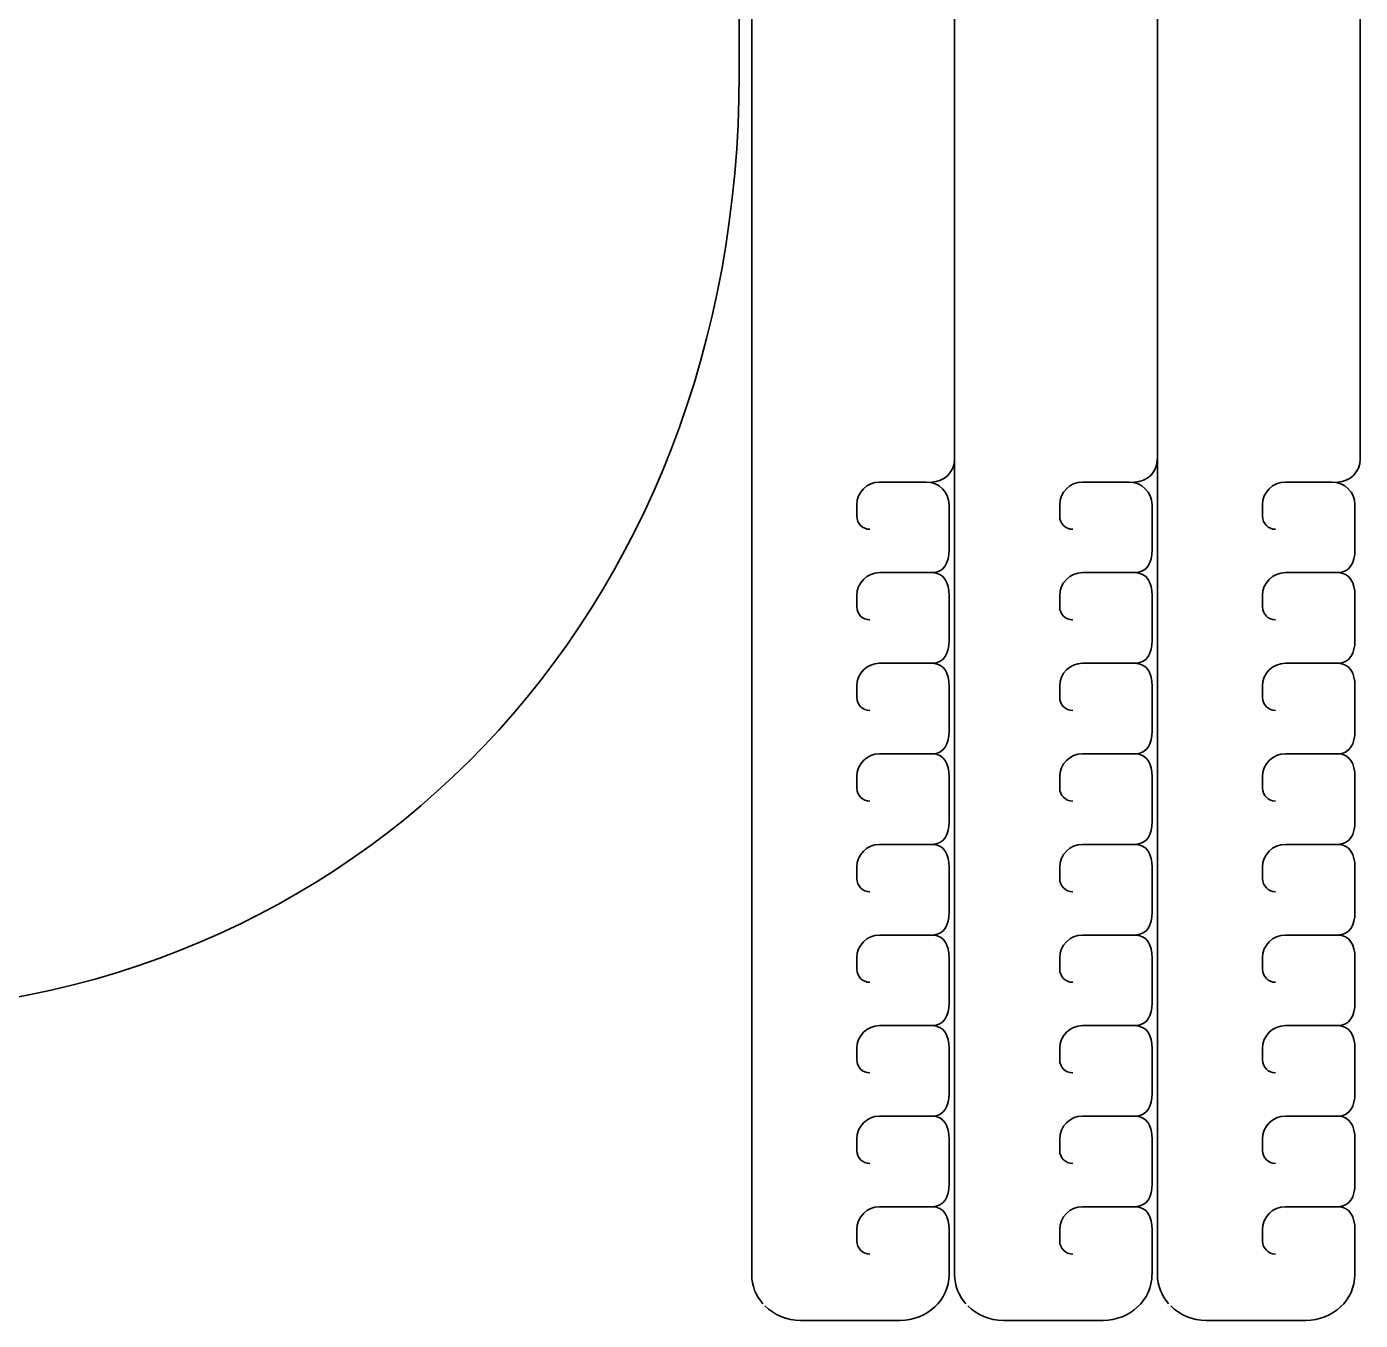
# Model space of a CAD drawing. Header units: inches. Extents: x 1974 to 2973, y -3088 to -2328.
# Drawn here: x 2799.5 to 2972.7, y -3046.5 to -2878.4 of the extents above; entities that cross this region are included whole.
import ezdxf

# ---------------------------------------------------------------- set-up
doc = ezdxf.new("R2010")
doc.units = ezdxf.units.IN
doc.header["$MEASUREMENT"] = 0
doc.layers.add('Layer 1', color=7, linetype='Continuous')

msp = doc.modelspace()

# ---------------------------------------------------------------- linework, layer by layer
at = {"layer": 'Layer 1', "color": 179, "lineweight": 35, "true_color": 0x231f20}
for points, knots in [([(2971.28, -2354.6), (2972.19, -2355.63), (2972.74, -2356.95), (2972.74, -2358.39), (2972.74, -2358.39), (2972.74, -2934.67), (2972.74, -2934.67)], [0, 0, 0, 0, 1, 1, 1, 2, 2, 2, 2]), ([(2971.28, -2354.6), (2972.19, -2355.63), (2972.74, -2356.95), (2972.74, -2358.39), (2972.74, -2358.39), (2972.74, -2934.67), (2972.74, -2934.67)], [0, 0, 0, 0, 1, 1, 1, 2, 2, 2, 2]), ([(2896.67, -2461.35), (2895.03, -2461.35), (2893.7, -2462.67), (2893.7, -2464.31), (2893.7, -2464.31), (2893.7, -3040.56), (2893.7, -3040.56), (2893.7, -3042), (2894.24, -3043.32), (2895.15, -3044.35)], [0, 0, 0, 0, 1, 1, 1, 2, 2, 2, 3, 3, 3, 3]), ([(2923.02, -2461.35), (2921.38, -2461.35), (2920.05, -2462.67), (2920.05, -2464.31), (2920.05, -2464.31), (2920.05, -3040.56), (2920.05, -3040.56), (2920.05, -3042), (2920.59, -3043.32), (2921.5, -3044.35)], [0, 0, 0, 0, 1, 1, 1, 2, 2, 2, 3, 3, 3, 3]), ([(2923.02, -2461.35), (2921.38, -2461.35), (2920.05, -2462.67), (2920.05, -2464.31), (2920.05, -2464.31), (2920.05, -3040.56), (2920.05, -3040.56), (2920.05, -3042), (2920.59, -3043.32), (2921.5, -3044.35)], [0, 0, 0, 0, 1, 1, 1, 2, 2, 2, 3, 3, 3, 3]), ([(2949.36, -2461.35), (2947.73, -2461.35), (2946.4, -2462.67), (2946.4, -2464.31), (2946.4, -2464.31), (2946.39, -3040.56), (2946.39, -3040.56), (2946.39, -3042), (2946.94, -3043.32), (2947.85, -3044.35)], [0, 0, 0, 0, 1, 1, 1, 2, 2, 2, 3, 3, 3, 3]), ([(2949.36, -2461.35), (2947.73, -2461.35), (2946.4, -2462.67), (2946.4, -2464.31), (2946.4, -2464.31), (2946.39, -3040.56), (2946.39, -3040.56), (2946.39, -3042), (2946.94, -3043.32), (2947.85, -3044.35)], [0, 0, 0, 0, 1, 1, 1, 2, 2, 2, 3, 3, 3, 3]), ([(2739.63, -3006.59), (2739.63, -3006.59), (2775.67, -3006.59), (2775.67, -3006.59), (2842.47, -3006.59), (2892.08, -2954.73), (2892.08, -2884.59), (2892.08, -2884.59), (2892.08, -2766.02), (2892.08, -2766.02), (2892.08, -2762.51), (2889.38, -2759.67), (2886.04, -2759.67), (2886.04, -2759.67), (2856.98, -2759.67), (2856.98, -2759.67), (2856.98, -2759.67), (2856.98, -2759.66), (2856.98, -2759.66), (2856.98, -2759.66), (2865.29, -2759.66), (2865.29, -2759.66), (2865.29, -2759.66), (2865.29, -2757.19), (2865.29, -2757.19), (2865.29, -2757.19), (2856.98, -2751.57), (2856.98, -2751.57), (2856.98, -2751.57), (2851.67, -2751.57), (2851.67, -2751.57), (2850.68, -2751.57), (2849.84, -2752.3), (2849.69, -2753.28), (2849.69, -2753.28), (2848.76, -2759.66), (2848.76, -2759.66), (2848.76, -2759.66), (2848.76, -2759.67), (2848.76, -2759.67), (2848.76, -2759.67), (2803.59, -2759.67), (2803.59, -2759.67), (2803.59, -2759.67), (2803.59, -2759.66), (2803.59, -2759.66), (2803.59, -2759.66), (2811.9, -2759.66), (2811.9, -2759.66), (2811.9, -2759.66), (2811.9, -2757.19), (2811.9, -2757.19), (2811.9, -2757.19), (2803.59, -2751.57), (2803.59, -2751.57), (2803.59, -2751.57), (2798.29, -2751.57), (2798.29, -2751.57), (2797.29, -2751.57), (2796.45, -2752.3), (2796.31, -2753.28), (2796.31, -2753.28), (2795.37, -2759.66), (2795.37, -2759.66), (2795.37, -2759.66), (2795.37, -2759.67), (2795.37, -2759.67), (2795.37, -2759.67), (2751.89, -2759.67), (2751.89, -2759.67), (2751.89, -2759.67), (2751.89, -2759.41), (2751.89, -2759.41), (2797.48, -2745.92), (2813.18, -2728.08), (2816.65, -2667.58), (2816.67, -2665.68), (2812.51, -2664.82), (2811.32, -2666.31), (2801.29, -2678.92), (2773.32, -2701.73), (2739.58, -2701.82)], [0, 0, 0, 0, 1, 1, 1, 2, 2, 2, 3, 3, 3, 4, 4, 4, 5, 5, 5, 6, 6, 6, 7, 7, 7, 8, 8, 8, 9, 9, 9, 10, 10, 10, 11, 11, 11, 12, 12, 12, 13, 13, 13, 14, 14, 14, 15, 15, 15, 16, 16, 16, 17, 17, 17, 18, 18, 18, 19, 19, 19, 20, 20, 20, 21, 21, 21, 22, 22, 22, 23, 23, 23, 24, 24, 24, 25, 25, 25, 26, 26, 26, 27, 27, 27, 27]), ([(2920.04, -2934.67), (2920.04, -2934.67), (2920.04, -2934.63), (2920.04, -2934.63), (2920.04, -2936.27), (2918.71, -2937.6), (2917.07, -2937.6)], [0, 0, 0, 0, 1, 1, 1, 2, 2, 2, 2]), ([(2920.04, -2934.67), (2920.04, -2934.67), (2920.04, -2934.63), (2920.04, -2934.63), (2920.04, -2936.27), (2918.71, -2937.6), (2917.07, -2937.6)], [0, 0, 0, 0, 1, 1, 1, 2, 2, 2, 2]), ([(2946.38, -2934.67), (2946.38, -2934.67), (2946.38, -2934.63), (2946.38, -2934.63), (2946.38, -2936.27), (2945.06, -2937.6), (2943.42, -2937.6)], [0, 0, 0, 0, 1, 1, 1, 2, 2, 2, 2]), ([(2946.38, -2934.67), (2946.38, -2934.67), (2946.38, -2934.63), (2946.38, -2934.63), (2946.38, -2936.27), (2945.06, -2937.6), (2943.42, -2937.6)], [0, 0, 0, 0, 1, 1, 1, 2, 2, 2, 2]), ([(2972.73, -2934.67), (2972.73, -2934.67), (2972.73, -2934.63), (2972.73, -2934.63), (2972.73, -2936.27), (2971.4, -2937.6), (2969.77, -2937.6)], [0, 0, 0, 0, 1, 1, 1, 2, 2, 2, 2]), ([(2972.73, -2934.67), (2972.73, -2934.67), (2972.73, -2934.63), (2972.73, -2934.63), (2972.73, -2936.27), (2971.4, -2937.6), (2969.77, -2937.6)], [0, 0, 0, 0, 1, 1, 1, 2, 2, 2, 2]), ([(2909.05, -2943.74), (2908.11, -2943.74), (2907.35, -2942.98), (2907.35, -2942.05), (2907.35, -2942.05), (2907.35, -2940.56), (2907.35, -2940.56), (2907.35, -2938.93), (2908.68, -2937.6), (2910.31, -2937.6), (2910.31, -2937.6), (2916.37, -2937.6), (2916.37, -2937.6), (2918.01, -2937.6), (2919.34, -2938.93), (2919.34, -2940.56), (2919.34, -2940.56), (2919.34, -2940.69), (2919.34, -2940.69), (2919.34, -2940.69), (2919.34, -2940.56), (2919.34, -2940.56), (2919.34, -2940.56), (2919.34, -2946.4), (2919.34, -2946.4), (2919.34, -2948.04), (2918.72, -2949.37), (2917.08, -2949.37)], [0, 0, 0, 0, 1, 1, 1, 2, 2, 2, 3, 3, 3, 4, 4, 4, 5, 5, 5, 6, 6, 6, 7, 7, 7, 8, 8, 8, 9, 9, 9, 9]), ([(2909.05, -2943.74), (2908.11, -2943.74), (2907.35, -2942.98), (2907.35, -2942.05), (2907.35, -2942.05), (2907.35, -2940.56), (2907.35, -2940.56), (2907.35, -2938.93), (2908.68, -2937.6), (2910.31, -2937.6), (2910.31, -2937.6), (2916.37, -2937.6), (2916.37, -2937.6), (2918.01, -2937.6), (2919.34, -2938.93), (2919.34, -2940.56), (2919.34, -2940.56), (2919.34, -2940.69), (2919.34, -2940.69), (2919.34, -2940.69), (2919.34, -2940.56), (2919.34, -2940.56), (2919.34, -2940.56), (2919.34, -2946.4), (2919.34, -2946.4), (2919.34, -2948.04), (2918.72, -2949.37), (2917.08, -2949.37)], [0, 0, 0, 0, 1, 1, 1, 2, 2, 2, 3, 3, 3, 4, 4, 4, 5, 5, 5, 6, 6, 6, 7, 7, 7, 8, 8, 8, 9, 9, 9, 9]), ([(2935.39, -2943.74), (2934.46, -2943.74), (2933.7, -2942.98), (2933.7, -2942.05), (2933.7, -2942.05), (2933.7, -2940.56), (2933.7, -2940.56), (2933.7, -2938.93), (2935.02, -2937.6), (2936.66, -2937.6), (2936.66, -2937.6), (2942.72, -2937.6), (2942.72, -2937.6), (2944.36, -2937.6), (2945.69, -2938.93), (2945.69, -2940.56), (2945.69, -2940.56), (2945.69, -2940.69), (2945.69, -2940.69), (2945.69, -2940.69), (2945.69, -2940.56), (2945.69, -2940.56), (2945.69, -2940.56), (2945.69, -2946.4), (2945.69, -2946.4), (2945.69, -2948.04), (2945.07, -2949.37), (2943.43, -2949.37)], [0, 0, 0, 0, 1, 1, 1, 2, 2, 2, 3, 3, 3, 4, 4, 4, 5, 5, 5, 6, 6, 6, 7, 7, 7, 8, 8, 8, 9, 9, 9, 9]), ([(2935.39, -2943.74), (2934.46, -2943.74), (2933.7, -2942.98), (2933.7, -2942.05), (2933.7, -2942.05), (2933.7, -2940.56), (2933.7, -2940.56), (2933.7, -2938.93), (2935.02, -2937.6), (2936.66, -2937.6), (2936.66, -2937.6), (2942.72, -2937.6), (2942.72, -2937.6), (2944.36, -2937.6), (2945.69, -2938.93), (2945.69, -2940.56), (2945.69, -2940.56), (2945.69, -2940.69), (2945.69, -2940.69), (2945.69, -2940.69), (2945.69, -2940.56), (2945.69, -2940.56), (2945.69, -2940.56), (2945.69, -2946.4), (2945.69, -2946.4), (2945.69, -2948.04), (2945.07, -2949.37), (2943.43, -2949.37)], [0, 0, 0, 0, 1, 1, 1, 2, 2, 2, 3, 3, 3, 4, 4, 4, 5, 5, 5, 6, 6, 6, 7, 7, 7, 8, 8, 8, 9, 9, 9, 9]), ([(2961.74, -2943.74), (2960.81, -2943.74), (2960.04, -2942.98), (2960.04, -2942.05), (2960.04, -2942.05), (2960.04, -2940.56), (2960.04, -2940.56), (2960.04, -2938.93), (2961.37, -2937.6), (2963.01, -2937.6), (2963.01, -2937.6), (2969.07, -2937.6), (2969.07, -2937.6), (2970.71, -2937.6), (2972.04, -2938.93), (2972.04, -2940.56), (2972.04, -2940.56), (2972.04, -2940.69), (2972.04, -2940.69), (2972.04, -2940.69), (2972.04, -2940.56), (2972.04, -2940.56), (2972.04, -2940.56), (2972.04, -2946.4), (2972.04, -2946.4), (2972.04, -2948.04), (2971.41, -2949.37), (2969.78, -2949.37)], [0, 0, 0, 0, 1, 1, 1, 2, 2, 2, 3, 3, 3, 4, 4, 4, 5, 5, 5, 6, 6, 6, 7, 7, 7, 8, 8, 8, 9, 9, 9, 9]), ([(2961.74, -2943.74), (2960.81, -2943.74), (2960.04, -2942.98), (2960.04, -2942.05), (2960.04, -2942.05), (2960.04, -2940.56), (2960.04, -2940.56), (2960.04, -2938.93), (2961.37, -2937.6), (2963.01, -2937.6), (2963.01, -2937.6), (2969.07, -2937.6), (2969.07, -2937.6), (2970.71, -2937.6), (2972.04, -2938.93), (2972.04, -2940.56), (2972.04, -2940.56), (2972.04, -2940.69), (2972.04, -2940.69), (2972.04, -2940.69), (2972.04, -2940.56), (2972.04, -2940.56), (2972.04, -2940.56), (2972.04, -2946.4), (2972.04, -2946.4), (2972.04, -2948.04), (2971.41, -2949.37), (2969.78, -2949.37)], [0, 0, 0, 0, 1, 1, 1, 2, 2, 2, 3, 3, 3, 4, 4, 4, 5, 5, 5, 6, 6, 6, 7, 7, 7, 8, 8, 8, 9, 9, 9, 9]), ([(2909.05, -2955.51), (2908.11, -2955.51), (2907.35, -2954.75), (2907.35, -2953.82), (2907.35, -2953.82), (2907.35, -2952.33), (2907.35, -2952.33), (2907.35, -2950.7), (2908.68, -2949.37), (2910.31, -2949.37), (2910.31, -2949.37), (2917.08, -2949.37), (2917.08, -2949.37), (2918.72, -2949.37), (2919.34, -2950.7), (2919.34, -2952.33), (2919.34, -2952.33), (2919.34, -2952.46), (2919.34, -2952.46), (2919.34, -2952.46), (2919.34, -2952.33), (2919.34, -2952.33), (2919.34, -2952.33), (2919.34, -2958.17), (2919.34, -2958.17), (2919.34, -2959.81), (2918.72, -2961.14), (2917.08, -2961.14)], [0, 0, 0, 0, 1, 1, 1, 2, 2, 2, 3, 3, 3, 4, 4, 4, 5, 5, 5, 6, 6, 6, 7, 7, 7, 8, 8, 8, 9, 9, 9, 9]), ([(2909.05, -2955.51), (2908.11, -2955.51), (2907.35, -2954.75), (2907.35, -2953.82), (2907.35, -2953.82), (2907.35, -2952.33), (2907.35, -2952.33), (2907.35, -2950.7), (2908.68, -2949.37), (2910.31, -2949.37), (2910.31, -2949.37), (2917.08, -2949.37), (2917.08, -2949.37), (2918.72, -2949.37), (2919.34, -2950.7), (2919.34, -2952.33), (2919.34, -2952.33), (2919.34, -2952.46), (2919.34, -2952.46), (2919.34, -2952.46), (2919.34, -2952.33), (2919.34, -2952.33), (2919.34, -2952.33), (2919.34, -2958.17), (2919.34, -2958.17), (2919.34, -2959.81), (2918.72, -2961.14), (2917.08, -2961.14)], [0, 0, 0, 0, 1, 1, 1, 2, 2, 2, 3, 3, 3, 4, 4, 4, 5, 5, 5, 6, 6, 6, 7, 7, 7, 8, 8, 8, 9, 9, 9, 9]), ([(2935.39, -2955.51), (2934.46, -2955.51), (2933.7, -2954.75), (2933.7, -2953.82), (2933.7, -2953.82), (2933.7, -2952.33), (2933.7, -2952.33), (2933.7, -2950.7), (2935.02, -2949.37), (2936.66, -2949.37), (2936.66, -2949.37), (2943.43, -2949.37), (2943.43, -2949.37), (2945.07, -2949.37), (2945.69, -2950.7), (2945.69, -2952.33), (2945.69, -2952.33), (2945.69, -2952.46), (2945.69, -2952.46), (2945.69, -2952.46), (2945.69, -2952.33), (2945.69, -2952.33), (2945.69, -2952.33), (2945.69, -2958.17), (2945.69, -2958.17), (2945.69, -2959.81), (2945.07, -2961.14), (2943.43, -2961.14)], [0, 0, 0, 0, 1, 1, 1, 2, 2, 2, 3, 3, 3, 4, 4, 4, 5, 5, 5, 6, 6, 6, 7, 7, 7, 8, 8, 8, 9, 9, 9, 9]), ([(2935.39, -2955.51), (2934.46, -2955.51), (2933.7, -2954.75), (2933.7, -2953.82), (2933.7, -2953.82), (2933.7, -2952.33), (2933.7, -2952.33), (2933.7, -2950.7), (2935.02, -2949.37), (2936.66, -2949.37), (2936.66, -2949.37), (2943.43, -2949.37), (2943.43, -2949.37), (2945.07, -2949.37), (2945.69, -2950.7), (2945.69, -2952.33), (2945.69, -2952.33), (2945.69, -2952.46), (2945.69, -2952.46), (2945.69, -2952.46), (2945.69, -2952.33), (2945.69, -2952.33), (2945.69, -2952.33), (2945.69, -2958.17), (2945.69, -2958.17), (2945.69, -2959.81), (2945.07, -2961.14), (2943.43, -2961.14)], [0, 0, 0, 0, 1, 1, 1, 2, 2, 2, 3, 3, 3, 4, 4, 4, 5, 5, 5, 6, 6, 6, 7, 7, 7, 8, 8, 8, 9, 9, 9, 9]), ([(2961.74, -2955.51), (2960.81, -2955.51), (2960.04, -2954.75), (2960.04, -2953.82), (2960.04, -2953.82), (2960.04, -2952.33), (2960.04, -2952.33), (2960.04, -2950.7), (2961.37, -2949.37), (2963.01, -2949.37), (2963.01, -2949.37), (2969.78, -2949.37), (2969.78, -2949.37), (2971.41, -2949.37), (2972.04, -2950.7), (2972.04, -2952.33), (2972.04, -2952.33), (2972.04, -2952.46), (2972.04, -2952.46), (2972.04, -2952.46), (2972.04, -2952.33), (2972.04, -2952.33), (2972.04, -2952.33), (2972.04, -2958.17), (2972.04, -2958.17), (2972.04, -2959.81), (2971.41, -2961.14), (2969.78, -2961.14)], [0, 0, 0, 0, 1, 1, 1, 2, 2, 2, 3, 3, 3, 4, 4, 4, 5, 5, 5, 6, 6, 6, 7, 7, 7, 8, 8, 8, 9, 9, 9, 9]), ([(2961.74, -2955.51), (2960.81, -2955.51), (2960.04, -2954.75), (2960.04, -2953.82), (2960.04, -2953.82), (2960.04, -2952.33), (2960.04, -2952.33), (2960.04, -2950.7), (2961.37, -2949.37), (2963.01, -2949.37), (2963.01, -2949.37), (2969.78, -2949.37), (2969.78, -2949.37), (2971.41, -2949.37), (2972.04, -2950.7), (2972.04, -2952.33), (2972.04, -2952.33), (2972.04, -2952.46), (2972.04, -2952.46), (2972.04, -2952.46), (2972.04, -2952.33), (2972.04, -2952.33), (2972.04, -2952.33), (2972.04, -2958.17), (2972.04, -2958.17), (2972.04, -2959.81), (2971.41, -2961.14), (2969.78, -2961.14)], [0, 0, 0, 0, 1, 1, 1, 2, 2, 2, 3, 3, 3, 4, 4, 4, 5, 5, 5, 6, 6, 6, 7, 7, 7, 8, 8, 8, 9, 9, 9, 9]), ([(2909.05, -2967.28), (2908.11, -2967.28), (2907.35, -2966.52), (2907.35, -2965.59), (2907.35, -2965.59), (2907.35, -2964.1), (2907.35, -2964.1), (2907.35, -2962.46), (2908.68, -2961.14), (2910.31, -2961.14), (2910.31, -2961.14), (2917.08, -2961.14), (2917.08, -2961.14), (2918.72, -2961.14), (2919.34, -2962.46), (2919.34, -2964.1), (2919.34, -2964.1), (2919.34, -2964.23), (2919.34, -2964.23), (2919.34, -2964.23), (2919.34, -2964.1), (2919.34, -2964.1), (2919.34, -2964.1), (2919.34, -2969.94), (2919.34, -2969.94), (2919.34, -2971.58), (2918.72, -2972.91), (2917.08, -2972.91)], [0, 0, 0, 0, 1, 1, 1, 2, 2, 2, 3, 3, 3, 4, 4, 4, 5, 5, 5, 6, 6, 6, 7, 7, 7, 8, 8, 8, 9, 9, 9, 9]), ([(2909.05, -2967.28), (2908.11, -2967.28), (2907.35, -2966.52), (2907.35, -2965.59), (2907.35, -2965.59), (2907.35, -2964.1), (2907.35, -2964.1), (2907.35, -2962.46), (2908.68, -2961.14), (2910.31, -2961.14), (2910.31, -2961.14), (2917.08, -2961.14), (2917.08, -2961.14), (2918.72, -2961.14), (2919.34, -2962.46), (2919.34, -2964.1), (2919.34, -2964.1), (2919.34, -2964.23), (2919.34, -2964.23), (2919.34, -2964.23), (2919.34, -2964.1), (2919.34, -2964.1), (2919.34, -2964.1), (2919.34, -2969.94), (2919.34, -2969.94), (2919.34, -2971.58), (2918.72, -2972.91), (2917.08, -2972.91)], [0, 0, 0, 0, 1, 1, 1, 2, 2, 2, 3, 3, 3, 4, 4, 4, 5, 5, 5, 6, 6, 6, 7, 7, 7, 8, 8, 8, 9, 9, 9, 9]), ([(2935.39, -2967.28), (2934.46, -2967.28), (2933.7, -2966.52), (2933.7, -2965.59), (2933.7, -2965.59), (2933.7, -2964.1), (2933.7, -2964.1), (2933.7, -2962.46), (2935.02, -2961.14), (2936.66, -2961.14), (2936.66, -2961.14), (2943.43, -2961.14), (2943.43, -2961.14), (2945.07, -2961.14), (2945.69, -2962.46), (2945.69, -2964.1), (2945.69, -2964.1), (2945.69, -2964.23), (2945.69, -2964.23), (2945.69, -2964.23), (2945.69, -2964.1), (2945.69, -2964.1), (2945.69, -2964.1), (2945.69, -2969.94), (2945.69, -2969.94), (2945.69, -2971.58), (2945.07, -2972.91), (2943.43, -2972.91)], [0, 0, 0, 0, 1, 1, 1, 2, 2, 2, 3, 3, 3, 4, 4, 4, 5, 5, 5, 6, 6, 6, 7, 7, 7, 8, 8, 8, 9, 9, 9, 9]), ([(2935.39, -2967.28), (2934.46, -2967.28), (2933.7, -2966.52), (2933.7, -2965.59), (2933.7, -2965.59), (2933.7, -2964.1), (2933.7, -2964.1), (2933.7, -2962.46), (2935.02, -2961.14), (2936.66, -2961.14), (2936.66, -2961.14), (2943.43, -2961.14), (2943.43, -2961.14), (2945.07, -2961.14), (2945.69, -2962.46), (2945.69, -2964.1), (2945.69, -2964.1), (2945.69, -2964.23), (2945.69, -2964.23), (2945.69, -2964.23), (2945.69, -2964.1), (2945.69, -2964.1), (2945.69, -2964.1), (2945.69, -2969.94), (2945.69, -2969.94), (2945.69, -2971.58), (2945.07, -2972.91), (2943.43, -2972.91)], [0, 0, 0, 0, 1, 1, 1, 2, 2, 2, 3, 3, 3, 4, 4, 4, 5, 5, 5, 6, 6, 6, 7, 7, 7, 8, 8, 8, 9, 9, 9, 9]), ([(2961.74, -2967.28), (2960.81, -2967.28), (2960.04, -2966.52), (2960.04, -2965.59), (2960.04, -2965.59), (2960.04, -2964.1), (2960.04, -2964.1), (2960.04, -2962.46), (2961.37, -2961.14), (2963.01, -2961.14), (2963.01, -2961.14), (2969.78, -2961.14), (2969.78, -2961.14), (2971.41, -2961.14), (2972.04, -2962.46), (2972.04, -2964.1), (2972.04, -2964.1), (2972.04, -2964.23), (2972.04, -2964.23), (2972.04, -2964.23), (2972.04, -2964.1), (2972.04, -2964.1), (2972.04, -2964.1), (2972.04, -2969.94), (2972.04, -2969.94), (2972.04, -2971.58), (2971.41, -2972.91), (2969.78, -2972.91)], [0, 0, 0, 0, 1, 1, 1, 2, 2, 2, 3, 3, 3, 4, 4, 4, 5, 5, 5, 6, 6, 6, 7, 7, 7, 8, 8, 8, 9, 9, 9, 9]), ([(2961.74, -2967.28), (2960.81, -2967.28), (2960.04, -2966.52), (2960.04, -2965.59), (2960.04, -2965.59), (2960.04, -2964.1), (2960.04, -2964.1), (2960.04, -2962.46), (2961.37, -2961.14), (2963.01, -2961.14), (2963.01, -2961.14), (2969.78, -2961.14), (2969.78, -2961.14), (2971.41, -2961.14), (2972.04, -2962.46), (2972.04, -2964.1), (2972.04, -2964.1), (2972.04, -2964.23), (2972.04, -2964.23), (2972.04, -2964.23), (2972.04, -2964.1), (2972.04, -2964.1), (2972.04, -2964.1), (2972.04, -2969.94), (2972.04, -2969.94), (2972.04, -2971.58), (2971.41, -2972.91), (2969.78, -2972.91)], [0, 0, 0, 0, 1, 1, 1, 2, 2, 2, 3, 3, 3, 4, 4, 4, 5, 5, 5, 6, 6, 6, 7, 7, 7, 8, 8, 8, 9, 9, 9, 9]), ([(2909.05, -2979.05), (2908.11, -2979.05), (2907.35, -2978.29), (2907.35, -2977.36), (2907.35, -2977.36), (2907.35, -2975.87), (2907.35, -2975.87), (2907.35, -2974.23), (2908.68, -2972.91), (2910.31, -2972.91), (2910.31, -2972.91), (2917.08, -2972.91), (2917.08, -2972.91), (2918.72, -2972.91), (2919.34, -2974.23), (2919.34, -2975.87), (2919.34, -2975.87), (2919.34, -2976), (2919.34, -2976), (2919.34, -2976), (2919.34, -2975.87), (2919.34, -2975.87), (2919.34, -2975.87), (2919.34, -2981.71), (2919.34, -2981.71), (2919.34, -2983.35), (2918.72, -2984.68), (2917.08, -2984.68)], [0, 0, 0, 0, 1, 1, 1, 2, 2, 2, 3, 3, 3, 4, 4, 4, 5, 5, 5, 6, 6, 6, 7, 7, 7, 8, 8, 8, 9, 9, 9, 9]), ([(2909.05, -2979.05), (2908.11, -2979.05), (2907.35, -2978.29), (2907.35, -2977.36), (2907.35, -2977.36), (2907.35, -2975.87), (2907.35, -2975.87), (2907.35, -2974.23), (2908.68, -2972.91), (2910.31, -2972.91), (2910.31, -2972.91), (2917.08, -2972.91), (2917.08, -2972.91), (2918.72, -2972.91), (2919.34, -2974.23), (2919.34, -2975.87), (2919.34, -2975.87), (2919.34, -2976), (2919.34, -2976), (2919.34, -2976), (2919.34, -2975.87), (2919.34, -2975.87), (2919.34, -2975.87), (2919.34, -2981.71), (2919.34, -2981.71), (2919.34, -2983.35), (2918.72, -2984.68), (2917.08, -2984.68)], [0, 0, 0, 0, 1, 1, 1, 2, 2, 2, 3, 3, 3, 4, 4, 4, 5, 5, 5, 6, 6, 6, 7, 7, 7, 8, 8, 8, 9, 9, 9, 9]), ([(2935.39, -2979.05), (2934.46, -2979.05), (2933.7, -2978.29), (2933.7, -2977.36), (2933.7, -2977.36), (2933.7, -2975.87), (2933.7, -2975.87), (2933.7, -2974.23), (2935.02, -2972.91), (2936.66, -2972.91), (2936.66, -2972.91), (2943.43, -2972.91), (2943.43, -2972.91), (2945.07, -2972.91), (2945.69, -2974.23), (2945.69, -2975.87), (2945.69, -2975.87), (2945.69, -2976), (2945.69, -2976), (2945.69, -2976), (2945.69, -2975.87), (2945.69, -2975.87), (2945.69, -2975.87), (2945.69, -2981.71), (2945.69, -2981.71), (2945.69, -2983.35), (2945.07, -2984.68), (2943.43, -2984.68)], [0, 0, 0, 0, 1, 1, 1, 2, 2, 2, 3, 3, 3, 4, 4, 4, 5, 5, 5, 6, 6, 6, 7, 7, 7, 8, 8, 8, 9, 9, 9, 9]), ([(2935.39, -2979.05), (2934.46, -2979.05), (2933.7, -2978.29), (2933.7, -2977.36), (2933.7, -2977.36), (2933.7, -2975.87), (2933.7, -2975.87), (2933.7, -2974.23), (2935.02, -2972.91), (2936.66, -2972.91), (2936.66, -2972.91), (2943.43, -2972.91), (2943.43, -2972.91), (2945.07, -2972.91), (2945.69, -2974.23), (2945.69, -2975.87), (2945.69, -2975.87), (2945.69, -2976), (2945.69, -2976), (2945.69, -2976), (2945.69, -2975.87), (2945.69, -2975.87), (2945.69, -2975.87), (2945.69, -2981.71), (2945.69, -2981.71), (2945.69, -2983.35), (2945.07, -2984.68), (2943.43, -2984.68)], [0, 0, 0, 0, 1, 1, 1, 2, 2, 2, 3, 3, 3, 4, 4, 4, 5, 5, 5, 6, 6, 6, 7, 7, 7, 8, 8, 8, 9, 9, 9, 9]), ([(2961.74, -2979.05), (2960.81, -2979.05), (2960.04, -2978.29), (2960.04, -2977.36), (2960.04, -2977.36), (2960.04, -2975.87), (2960.04, -2975.87), (2960.04, -2974.23), (2961.37, -2972.91), (2963.01, -2972.91), (2963.01, -2972.91), (2969.78, -2972.91), (2969.78, -2972.91), (2971.41, -2972.91), (2972.04, -2974.23), (2972.04, -2975.87), (2972.04, -2975.87), (2972.04, -2976), (2972.04, -2976), (2972.04, -2976), (2972.04, -2975.87), (2972.04, -2975.87), (2972.04, -2975.87), (2972.04, -2981.71), (2972.04, -2981.71), (2972.04, -2983.35), (2971.41, -2984.68), (2969.78, -2984.68)], [0, 0, 0, 0, 1, 1, 1, 2, 2, 2, 3, 3, 3, 4, 4, 4, 5, 5, 5, 6, 6, 6, 7, 7, 7, 8, 8, 8, 9, 9, 9, 9]), ([(2961.74, -2979.05), (2960.81, -2979.05), (2960.04, -2978.29), (2960.04, -2977.36), (2960.04, -2977.36), (2960.04, -2975.87), (2960.04, -2975.87), (2960.04, -2974.23), (2961.37, -2972.91), (2963.01, -2972.91), (2963.01, -2972.91), (2969.78, -2972.91), (2969.78, -2972.91), (2971.41, -2972.91), (2972.04, -2974.23), (2972.04, -2975.87), (2972.04, -2975.87), (2972.04, -2976), (2972.04, -2976), (2972.04, -2976), (2972.04, -2975.87), (2972.04, -2975.87), (2972.04, -2975.87), (2972.04, -2981.71), (2972.04, -2981.71), (2972.04, -2983.35), (2971.41, -2984.68), (2969.78, -2984.68)], [0, 0, 0, 0, 1, 1, 1, 2, 2, 2, 3, 3, 3, 4, 4, 4, 5, 5, 5, 6, 6, 6, 7, 7, 7, 8, 8, 8, 9, 9, 9, 9]), ([(2909.05, -2990.82), (2908.11, -2990.82), (2907.35, -2990.06), (2907.35, -2989.12), (2907.35, -2989.12), (2907.35, -2987.64), (2907.35, -2987.64), (2907.35, -2986), (2908.68, -2984.68), (2910.31, -2984.68), (2910.31, -2984.68), (2917.08, -2984.68), (2917.08, -2984.68), (2918.72, -2984.68), (2919.34, -2986), (2919.34, -2987.64), (2919.34, -2987.64), (2919.34, -2987.77), (2919.34, -2987.77), (2919.34, -2987.77), (2919.34, -2987.64), (2919.34, -2987.64), (2919.34, -2987.64), (2919.34, -2993.48), (2919.34, -2993.48), (2919.34, -2995.12), (2918.72, -2996.45), (2917.08, -2996.45)], [0, 0, 0, 0, 1, 1, 1, 2, 2, 2, 3, 3, 3, 4, 4, 4, 5, 5, 5, 6, 6, 6, 7, 7, 7, 8, 8, 8, 9, 9, 9, 9]), ([(2909.05, -2990.82), (2908.11, -2990.82), (2907.35, -2990.06), (2907.35, -2989.12), (2907.35, -2989.12), (2907.35, -2987.64), (2907.35, -2987.64), (2907.35, -2986), (2908.68, -2984.68), (2910.31, -2984.68), (2910.31, -2984.68), (2917.08, -2984.68), (2917.08, -2984.68), (2918.72, -2984.68), (2919.34, -2986), (2919.34, -2987.64), (2919.34, -2987.64), (2919.34, -2987.77), (2919.34, -2987.77), (2919.34, -2987.77), (2919.34, -2987.64), (2919.34, -2987.64), (2919.34, -2987.64), (2919.34, -2993.48), (2919.34, -2993.48), (2919.34, -2995.12), (2918.72, -2996.45), (2917.08, -2996.45)], [0, 0, 0, 0, 1, 1, 1, 2, 2, 2, 3, 3, 3, 4, 4, 4, 5, 5, 5, 6, 6, 6, 7, 7, 7, 8, 8, 8, 9, 9, 9, 9]), ([(2935.39, -2990.82), (2934.46, -2990.82), (2933.7, -2990.06), (2933.7, -2989.12), (2933.7, -2989.12), (2933.7, -2987.64), (2933.7, -2987.64), (2933.7, -2986), (2935.02, -2984.68), (2936.66, -2984.68), (2936.66, -2984.68), (2943.43, -2984.68), (2943.43, -2984.68), (2945.07, -2984.68), (2945.69, -2986), (2945.69, -2987.64), (2945.69, -2987.64), (2945.69, -2987.77), (2945.69, -2987.77), (2945.69, -2987.77), (2945.69, -2987.64), (2945.69, -2987.64), (2945.69, -2987.64), (2945.69, -2993.48), (2945.69, -2993.48), (2945.69, -2995.12), (2945.07, -2996.45), (2943.43, -2996.45)], [0, 0, 0, 0, 1, 1, 1, 2, 2, 2, 3, 3, 3, 4, 4, 4, 5, 5, 5, 6, 6, 6, 7, 7, 7, 8, 8, 8, 9, 9, 9, 9]), ([(2935.39, -2990.82), (2934.46, -2990.82), (2933.7, -2990.06), (2933.7, -2989.12), (2933.7, -2989.12), (2933.7, -2987.64), (2933.7, -2987.64), (2933.7, -2986), (2935.02, -2984.68), (2936.66, -2984.68), (2936.66, -2984.68), (2943.43, -2984.68), (2943.43, -2984.68), (2945.07, -2984.68), (2945.69, -2986), (2945.69, -2987.64), (2945.69, -2987.64), (2945.69, -2987.77), (2945.69, -2987.77), (2945.69, -2987.77), (2945.69, -2987.64), (2945.69, -2987.64), (2945.69, -2987.64), (2945.69, -2993.48), (2945.69, -2993.48), (2945.69, -2995.12), (2945.07, -2996.45), (2943.43, -2996.45)], [0, 0, 0, 0, 1, 1, 1, 2, 2, 2, 3, 3, 3, 4, 4, 4, 5, 5, 5, 6, 6, 6, 7, 7, 7, 8, 8, 8, 9, 9, 9, 9]), ([(2961.74, -2990.82), (2960.81, -2990.82), (2960.04, -2990.06), (2960.04, -2989.12), (2960.04, -2989.12), (2960.04, -2987.64), (2960.04, -2987.64), (2960.04, -2986), (2961.37, -2984.68), (2963.01, -2984.68), (2963.01, -2984.68), (2969.78, -2984.68), (2969.78, -2984.68), (2971.41, -2984.68), (2972.04, -2986), (2972.04, -2987.64), (2972.04, -2987.64), (2972.04, -2987.77), (2972.04, -2987.77), (2972.04, -2987.77), (2972.04, -2987.64), (2972.04, -2987.64), (2972.04, -2987.64), (2972.04, -2993.48), (2972.04, -2993.48), (2972.04, -2995.12), (2971.41, -2996.45), (2969.78, -2996.45)], [0, 0, 0, 0, 1, 1, 1, 2, 2, 2, 3, 3, 3, 4, 4, 4, 5, 5, 5, 6, 6, 6, 7, 7, 7, 8, 8, 8, 9, 9, 9, 9]), ([(2961.74, -2990.82), (2960.81, -2990.82), (2960.04, -2990.06), (2960.04, -2989.12), (2960.04, -2989.12), (2960.04, -2987.64), (2960.04, -2987.64), (2960.04, -2986), (2961.37, -2984.68), (2963.01, -2984.68), (2963.01, -2984.68), (2969.78, -2984.68), (2969.78, -2984.68), (2971.41, -2984.68), (2972.04, -2986), (2972.04, -2987.64), (2972.04, -2987.64), (2972.04, -2987.77), (2972.04, -2987.77), (2972.04, -2987.77), (2972.04, -2987.64), (2972.04, -2987.64), (2972.04, -2987.64), (2972.04, -2993.48), (2972.04, -2993.48), (2972.04, -2995.12), (2971.41, -2996.45), (2969.78, -2996.45)], [0, 0, 0, 0, 1, 1, 1, 2, 2, 2, 3, 3, 3, 4, 4, 4, 5, 5, 5, 6, 6, 6, 7, 7, 7, 8, 8, 8, 9, 9, 9, 9]), ([(2909.05, -3002.59), (2908.11, -3002.59), (2907.35, -3001.83), (2907.35, -3000.89), (2907.35, -3000.89), (2907.35, -2999.41), (2907.35, -2999.41), (2907.35, -2997.77), (2908.68, -2996.45), (2910.31, -2996.45), (2910.31, -2996.45), (2917.08, -2996.45), (2917.08, -2996.45), (2918.72, -2996.45), (2919.34, -2997.77), (2919.34, -2999.41), (2919.34, -2999.41), (2919.34, -2999.54), (2919.34, -2999.54), (2919.34, -2999.54), (2919.34, -2999.41), (2919.34, -2999.41), (2919.34, -2999.41), (2919.34, -3005.25), (2919.34, -3005.25), (2919.34, -3006.89), (2918.72, -3008.22), (2917.08, -3008.22)], [0, 0, 0, 0, 1, 1, 1, 2, 2, 2, 3, 3, 3, 4, 4, 4, 5, 5, 5, 6, 6, 6, 7, 7, 7, 8, 8, 8, 9, 9, 9, 9]), ([(2909.05, -3002.59), (2908.11, -3002.59), (2907.35, -3001.83), (2907.35, -3000.89), (2907.35, -3000.89), (2907.35, -2999.41), (2907.35, -2999.41), (2907.35, -2997.77), (2908.68, -2996.45), (2910.31, -2996.45), (2910.31, -2996.45), (2917.08, -2996.45), (2917.08, -2996.45), (2918.72, -2996.45), (2919.34, -2997.77), (2919.34, -2999.41), (2919.34, -2999.41), (2919.34, -2999.54), (2919.34, -2999.54), (2919.34, -2999.54), (2919.34, -2999.41), (2919.34, -2999.41), (2919.34, -2999.41), (2919.34, -3005.25), (2919.34, -3005.25), (2919.34, -3006.89), (2918.72, -3008.22), (2917.08, -3008.22)], [0, 0, 0, 0, 1, 1, 1, 2, 2, 2, 3, 3, 3, 4, 4, 4, 5, 5, 5, 6, 6, 6, 7, 7, 7, 8, 8, 8, 9, 9, 9, 9]), ([(2935.39, -3002.59), (2934.46, -3002.59), (2933.7, -3001.83), (2933.7, -3000.89), (2933.7, -3000.89), (2933.7, -2999.41), (2933.7, -2999.41), (2933.7, -2997.77), (2935.02, -2996.45), (2936.66, -2996.45), (2936.66, -2996.45), (2943.43, -2996.45), (2943.43, -2996.45), (2945.07, -2996.45), (2945.69, -2997.77), (2945.69, -2999.41), (2945.69, -2999.41), (2945.69, -2999.54), (2945.69, -2999.54), (2945.69, -2999.54), (2945.69, -2999.41), (2945.69, -2999.41), (2945.69, -2999.41), (2945.69, -3005.25), (2945.69, -3005.25), (2945.69, -3006.89), (2945.07, -3008.22), (2943.43, -3008.22)], [0, 0, 0, 0, 1, 1, 1, 2, 2, 2, 3, 3, 3, 4, 4, 4, 5, 5, 5, 6, 6, 6, 7, 7, 7, 8, 8, 8, 9, 9, 9, 9]), ([(2935.39, -3002.59), (2934.46, -3002.59), (2933.7, -3001.83), (2933.7, -3000.89), (2933.7, -3000.89), (2933.7, -2999.41), (2933.7, -2999.41), (2933.7, -2997.77), (2935.02, -2996.45), (2936.66, -2996.45), (2936.66, -2996.45), (2943.43, -2996.45), (2943.43, -2996.45), (2945.07, -2996.45), (2945.69, -2997.77), (2945.69, -2999.41), (2945.69, -2999.41), (2945.69, -2999.54), (2945.69, -2999.54), (2945.69, -2999.54), (2945.69, -2999.41), (2945.69, -2999.41), (2945.69, -2999.41), (2945.69, -3005.25), (2945.69, -3005.25), (2945.69, -3006.89), (2945.07, -3008.22), (2943.43, -3008.22)], [0, 0, 0, 0, 1, 1, 1, 2, 2, 2, 3, 3, 3, 4, 4, 4, 5, 5, 5, 6, 6, 6, 7, 7, 7, 8, 8, 8, 9, 9, 9, 9]), ([(2961.74, -3002.59), (2960.81, -3002.59), (2960.04, -3001.83), (2960.04, -3000.89), (2960.04, -3000.89), (2960.04, -2999.41), (2960.04, -2999.41), (2960.04, -2997.77), (2961.37, -2996.45), (2963.01, -2996.45), (2963.01, -2996.45), (2969.78, -2996.45), (2969.78, -2996.45), (2971.41, -2996.45), (2972.04, -2997.77), (2972.04, -2999.41), (2972.04, -2999.41), (2972.04, -2999.54), (2972.04, -2999.54), (2972.04, -2999.54), (2972.04, -2999.41), (2972.04, -2999.41), (2972.04, -2999.41), (2972.04, -3005.25), (2972.04, -3005.25), (2972.04, -3006.89), (2971.41, -3008.22), (2969.78, -3008.22)], [0, 0, 0, 0, 1, 1, 1, 2, 2, 2, 3, 3, 3, 4, 4, 4, 5, 5, 5, 6, 6, 6, 7, 7, 7, 8, 8, 8, 9, 9, 9, 9]), ([(2961.74, -3002.59), (2960.81, -3002.59), (2960.04, -3001.83), (2960.04, -3000.89), (2960.04, -3000.89), (2960.04, -2999.41), (2960.04, -2999.41), (2960.04, -2997.77), (2961.37, -2996.45), (2963.01, -2996.45), (2963.01, -2996.45), (2969.78, -2996.45), (2969.78, -2996.45), (2971.41, -2996.45), (2972.04, -2997.77), (2972.04, -2999.41), (2972.04, -2999.41), (2972.04, -2999.54), (2972.04, -2999.54), (2972.04, -2999.54), (2972.04, -2999.41), (2972.04, -2999.41), (2972.04, -2999.41), (2972.04, -3005.25), (2972.04, -3005.25), (2972.04, -3006.89), (2971.41, -3008.22), (2969.78, -3008.22)], [0, 0, 0, 0, 1, 1, 1, 2, 2, 2, 3, 3, 3, 4, 4, 4, 5, 5, 5, 6, 6, 6, 7, 7, 7, 8, 8, 8, 9, 9, 9, 9]), ([(2909.05, -3014.36), (2908.11, -3014.36), (2907.35, -3013.6), (2907.35, -3012.66), (2907.35, -3012.66), (2907.35, -3011.18), (2907.35, -3011.18), (2907.35, -3009.54), (2908.68, -3008.22), (2910.31, -3008.22), (2910.31, -3008.22), (2917.08, -3008.22), (2917.08, -3008.22), (2918.72, -3008.22), (2919.34, -3009.54), (2919.34, -3011.18), (2919.34, -3011.18), (2919.34, -3011.31), (2919.34, -3011.31), (2919.34, -3011.31), (2919.34, -3011.18), (2919.34, -3011.18), (2919.34, -3011.18), (2919.34, -3017.02), (2919.34, -3017.02), (2919.34, -3018.66), (2918.72, -3019.98), (2917.08, -3019.98)], [0, 0, 0, 0, 1, 1, 1, 2, 2, 2, 3, 3, 3, 4, 4, 4, 5, 5, 5, 6, 6, 6, 7, 7, 7, 8, 8, 8, 9, 9, 9, 9]), ([(2909.05, -3014.36), (2908.11, -3014.36), (2907.35, -3013.6), (2907.35, -3012.66), (2907.35, -3012.66), (2907.35, -3011.18), (2907.35, -3011.18), (2907.35, -3009.54), (2908.68, -3008.22), (2910.31, -3008.22), (2910.31, -3008.22), (2917.08, -3008.22), (2917.08, -3008.22), (2918.72, -3008.22), (2919.34, -3009.54), (2919.34, -3011.18), (2919.34, -3011.18), (2919.34, -3011.31), (2919.34, -3011.31), (2919.34, -3011.31), (2919.34, -3011.18), (2919.34, -3011.18), (2919.34, -3011.18), (2919.34, -3017.02), (2919.34, -3017.02), (2919.34, -3018.66), (2918.72, -3019.98), (2917.08, -3019.98)], [0, 0, 0, 0, 1, 1, 1, 2, 2, 2, 3, 3, 3, 4, 4, 4, 5, 5, 5, 6, 6, 6, 7, 7, 7, 8, 8, 8, 9, 9, 9, 9]), ([(2935.39, -3014.36), (2934.46, -3014.36), (2933.7, -3013.6), (2933.7, -3012.66), (2933.7, -3012.66), (2933.7, -3011.18), (2933.7, -3011.18), (2933.7, -3009.54), (2935.02, -3008.22), (2936.66, -3008.22), (2936.66, -3008.22), (2943.43, -3008.22), (2943.43, -3008.22), (2945.07, -3008.22), (2945.69, -3009.54), (2945.69, -3011.18), (2945.69, -3011.18), (2945.69, -3011.31), (2945.69, -3011.31), (2945.69, -3011.31), (2945.69, -3011.18), (2945.69, -3011.18), (2945.69, -3011.18), (2945.69, -3017.02), (2945.69, -3017.02), (2945.69, -3018.66), (2945.07, -3019.98), (2943.43, -3019.98)], [0, 0, 0, 0, 1, 1, 1, 2, 2, 2, 3, 3, 3, 4, 4, 4, 5, 5, 5, 6, 6, 6, 7, 7, 7, 8, 8, 8, 9, 9, 9, 9]), ([(2935.39, -3014.36), (2934.46, -3014.36), (2933.7, -3013.6), (2933.7, -3012.66), (2933.7, -3012.66), (2933.7, -3011.18), (2933.7, -3011.18), (2933.7, -3009.54), (2935.02, -3008.22), (2936.66, -3008.22), (2936.66, -3008.22), (2943.43, -3008.22), (2943.43, -3008.22), (2945.07, -3008.22), (2945.69, -3009.54), (2945.69, -3011.18), (2945.69, -3011.18), (2945.69, -3011.31), (2945.69, -3011.31), (2945.69, -3011.31), (2945.69, -3011.18), (2945.69, -3011.18), (2945.69, -3011.18), (2945.69, -3017.02), (2945.69, -3017.02), (2945.69, -3018.66), (2945.07, -3019.98), (2943.43, -3019.98)], [0, 0, 0, 0, 1, 1, 1, 2, 2, 2, 3, 3, 3, 4, 4, 4, 5, 5, 5, 6, 6, 6, 7, 7, 7, 8, 8, 8, 9, 9, 9, 9]), ([(2961.74, -3014.36), (2960.81, -3014.36), (2960.04, -3013.6), (2960.04, -3012.66), (2960.04, -3012.66), (2960.04, -3011.18), (2960.04, -3011.18), (2960.04, -3009.54), (2961.37, -3008.22), (2963.01, -3008.22), (2963.01, -3008.22), (2969.78, -3008.22), (2969.78, -3008.22), (2971.41, -3008.22), (2972.04, -3009.54), (2972.04, -3011.18), (2972.04, -3011.18), (2972.04, -3011.31), (2972.04, -3011.31), (2972.04, -3011.31), (2972.04, -3011.18), (2972.04, -3011.18), (2972.04, -3011.18), (2972.04, -3017.02), (2972.04, -3017.02), (2972.04, -3018.66), (2971.41, -3019.98), (2969.78, -3019.98)], [0, 0, 0, 0, 1, 1, 1, 2, 2, 2, 3, 3, 3, 4, 4, 4, 5, 5, 5, 6, 6, 6, 7, 7, 7, 8, 8, 8, 9, 9, 9, 9]), ([(2961.74, -3014.36), (2960.81, -3014.36), (2960.04, -3013.6), (2960.04, -3012.66), (2960.04, -3012.66), (2960.04, -3011.18), (2960.04, -3011.18), (2960.04, -3009.54), (2961.37, -3008.22), (2963.01, -3008.22), (2963.01, -3008.22), (2969.78, -3008.22), (2969.78, -3008.22), (2971.41, -3008.22), (2972.04, -3009.54), (2972.04, -3011.18), (2972.04, -3011.18), (2972.04, -3011.31), (2972.04, -3011.31), (2972.04, -3011.31), (2972.04, -3011.18), (2972.04, -3011.18), (2972.04, -3011.18), (2972.04, -3017.02), (2972.04, -3017.02), (2972.04, -3018.66), (2971.41, -3019.98), (2969.78, -3019.98)], [0, 0, 0, 0, 1, 1, 1, 2, 2, 2, 3, 3, 3, 4, 4, 4, 5, 5, 5, 6, 6, 6, 7, 7, 7, 8, 8, 8, 9, 9, 9, 9]), ([(2909.05, -3026.13), (2908.11, -3026.13), (2907.35, -3025.37), (2907.35, -3024.43), (2907.35, -3024.43), (2907.35, -3022.95), (2907.35, -3022.95), (2907.35, -3021.31), (2908.68, -3019.98), (2910.31, -3019.98), (2910.31, -3019.98), (2917.08, -3019.98), (2917.08, -3019.98), (2918.72, -3019.98), (2919.34, -3021.31), (2919.34, -3022.95), (2919.34, -3022.95), (2919.34, -3023.08), (2919.34, -3023.08), (2919.34, -3023.08), (2919.34, -3022.95), (2919.34, -3022.95), (2919.34, -3022.95), (2919.34, -3028.79), (2919.34, -3028.79), (2919.34, -3030.43), (2918.72, -3031.75), (2917.08, -3031.75)], [0, 0, 0, 0, 1, 1, 1, 2, 2, 2, 3, 3, 3, 4, 4, 4, 5, 5, 5, 6, 6, 6, 7, 7, 7, 8, 8, 8, 9, 9, 9, 9]), ([(2909.05, -3026.13), (2908.11, -3026.13), (2907.35, -3025.37), (2907.35, -3024.43), (2907.35, -3024.43), (2907.35, -3022.95), (2907.35, -3022.95), (2907.35, -3021.31), (2908.68, -3019.98), (2910.31, -3019.98), (2910.31, -3019.98), (2917.08, -3019.98), (2917.08, -3019.98), (2918.72, -3019.98), (2919.34, -3021.31), (2919.34, -3022.95), (2919.34, -3022.95), (2919.34, -3023.08), (2919.34, -3023.08), (2919.34, -3023.08), (2919.34, -3022.95), (2919.34, -3022.95), (2919.34, -3022.95), (2919.34, -3028.79), (2919.34, -3028.79), (2919.34, -3030.43), (2918.72, -3031.75), (2917.08, -3031.75)], [0, 0, 0, 0, 1, 1, 1, 2, 2, 2, 3, 3, 3, 4, 4, 4, 5, 5, 5, 6, 6, 6, 7, 7, 7, 8, 8, 8, 9, 9, 9, 9]), ([(2935.39, -3026.13), (2934.46, -3026.13), (2933.7, -3025.37), (2933.7, -3024.43), (2933.7, -3024.43), (2933.7, -3022.95), (2933.7, -3022.95), (2933.7, -3021.31), (2935.02, -3019.98), (2936.66, -3019.98), (2936.66, -3019.98), (2943.43, -3019.98), (2943.43, -3019.98), (2945.07, -3019.98), (2945.69, -3021.31), (2945.69, -3022.95), (2945.69, -3022.95), (2945.69, -3023.08), (2945.69, -3023.08), (2945.69, -3023.08), (2945.69, -3022.95), (2945.69, -3022.95), (2945.69, -3022.95), (2945.69, -3028.79), (2945.69, -3028.79), (2945.69, -3030.43), (2945.07, -3031.75), (2943.43, -3031.75)], [0, 0, 0, 0, 1, 1, 1, 2, 2, 2, 3, 3, 3, 4, 4, 4, 5, 5, 5, 6, 6, 6, 7, 7, 7, 8, 8, 8, 9, 9, 9, 9]), ([(2935.39, -3026.13), (2934.46, -3026.13), (2933.7, -3025.37), (2933.7, -3024.43), (2933.7, -3024.43), (2933.7, -3022.95), (2933.7, -3022.95), (2933.7, -3021.31), (2935.02, -3019.98), (2936.66, -3019.98), (2936.66, -3019.98), (2943.43, -3019.98), (2943.43, -3019.98), (2945.07, -3019.98), (2945.69, -3021.31), (2945.69, -3022.95), (2945.69, -3022.95), (2945.69, -3023.08), (2945.69, -3023.08), (2945.69, -3023.08), (2945.69, -3022.95), (2945.69, -3022.95), (2945.69, -3022.95), (2945.69, -3028.79), (2945.69, -3028.79), (2945.69, -3030.43), (2945.07, -3031.75), (2943.43, -3031.75)], [0, 0, 0, 0, 1, 1, 1, 2, 2, 2, 3, 3, 3, 4, 4, 4, 5, 5, 5, 6, 6, 6, 7, 7, 7, 8, 8, 8, 9, 9, 9, 9]), ([(2961.74, -3026.13), (2960.81, -3026.13), (2960.04, -3025.37), (2960.04, -3024.43), (2960.04, -3024.43), (2960.04, -3022.95), (2960.04, -3022.95), (2960.04, -3021.31), (2961.37, -3019.98), (2963.01, -3019.98), (2963.01, -3019.98), (2969.78, -3019.98), (2969.78, -3019.98), (2971.41, -3019.98), (2972.04, -3021.31), (2972.04, -3022.95), (2972.04, -3022.95), (2972.04, -3023.08), (2972.04, -3023.08), (2972.04, -3023.08), (2972.04, -3022.95), (2972.04, -3022.95), (2972.04, -3022.95), (2972.04, -3028.79), (2972.04, -3028.79), (2972.04, -3030.43), (2971.41, -3031.75), (2969.78, -3031.75)], [0, 0, 0, 0, 1, 1, 1, 2, 2, 2, 3, 3, 3, 4, 4, 4, 5, 5, 5, 6, 6, 6, 7, 7, 7, 8, 8, 8, 9, 9, 9, 9]), ([(2961.74, -3026.13), (2960.81, -3026.13), (2960.04, -3025.37), (2960.04, -3024.43), (2960.04, -3024.43), (2960.04, -3022.95), (2960.04, -3022.95), (2960.04, -3021.31), (2961.37, -3019.98), (2963.01, -3019.98), (2963.01, -3019.98), (2969.78, -3019.98), (2969.78, -3019.98), (2971.41, -3019.98), (2972.04, -3021.31), (2972.04, -3022.95), (2972.04, -3022.95), (2972.04, -3023.08), (2972.04, -3023.08), (2972.04, -3023.08), (2972.04, -3022.95), (2972.04, -3022.95), (2972.04, -3022.95), (2972.04, -3028.79), (2972.04, -3028.79), (2972.04, -3030.43), (2971.41, -3031.75), (2969.78, -3031.75)], [0, 0, 0, 0, 1, 1, 1, 2, 2, 2, 3, 3, 3, 4, 4, 4, 5, 5, 5, 6, 6, 6, 7, 7, 7, 8, 8, 8, 9, 9, 9, 9]), ([(2909.05, -3037.9), (2908.11, -3037.9), (2907.35, -3037.14), (2907.35, -3036.2), (2907.35, -3036.2), (2907.35, -3034.72), (2907.35, -3034.72), (2907.35, -3033.08), (2908.68, -3031.75), (2910.31, -3031.75), (2910.31, -3031.75), (2917.08, -3031.75), (2917.08, -3031.75), (2918.72, -3031.75), (2919.34, -3033.08), (2919.34, -3034.72), (2919.34, -3034.72), (2919.34, -3034.85), (2919.34, -3034.85), (2919.34, -3034.85), (2919.34, -3040.56), (2919.34, -3040.56), (2919.34, -3040.56), (2919.33, -3040.6), (2919.33, -3040.6), (2919.33, -3040.6), (2919.33, -3040.56), (2919.33, -3040.56), (2919.33, -3043.84), (2916.49, -3046.51), (2912.98, -3046.51), (2912.98, -3046.51), (2900.05, -3046.51), (2900.05, -3046.51), (2898.23, -3046.51), (2896.59, -3045.78), (2895.43, -3044.63)], [0, 0, 0, 0, 1, 1, 1, 2, 2, 2, 3, 3, 3, 4, 4, 4, 5, 5, 5, 6, 6, 6, 7, 7, 7, 8, 8, 8, 9, 9, 9, 10, 10, 10, 11, 11, 11, 12, 12, 12, 12]), ([(2909.05, -3037.9), (2908.11, -3037.9), (2907.35, -3037.14), (2907.35, -3036.2), (2907.35, -3036.2), (2907.35, -3034.72), (2907.35, -3034.72), (2907.35, -3033.08), (2908.68, -3031.75), (2910.31, -3031.75), (2910.31, -3031.75), (2917.08, -3031.75), (2917.08, -3031.75), (2918.72, -3031.75), (2919.34, -3033.08), (2919.34, -3034.72), (2919.34, -3034.72), (2919.34, -3034.85), (2919.34, -3034.85), (2919.34, -3034.85), (2919.34, -3040.56), (2919.34, -3040.56), (2919.34, -3040.56), (2919.33, -3040.6), (2919.33, -3040.6), (2919.33, -3040.6), (2919.33, -3040.56), (2919.33, -3040.56), (2919.33, -3043.84), (2916.49, -3046.51), (2912.98, -3046.51), (2912.98, -3046.51), (2900.05, -3046.51), (2900.05, -3046.51), (2898.23, -3046.51), (2896.59, -3045.78), (2895.43, -3044.63)], [0, 0, 0, 0, 1, 1, 1, 2, 2, 2, 3, 3, 3, 4, 4, 4, 5, 5, 5, 6, 6, 6, 7, 7, 7, 8, 8, 8, 9, 9, 9, 10, 10, 10, 11, 11, 11, 12, 12, 12, 12]), ([(2935.39, -3037.9), (2934.46, -3037.9), (2933.7, -3037.14), (2933.7, -3036.2), (2933.7, -3036.2), (2933.7, -3034.72), (2933.7, -3034.72), (2933.7, -3033.08), (2935.02, -3031.75), (2936.66, -3031.75), (2936.66, -3031.75), (2943.43, -3031.75), (2943.43, -3031.75), (2945.07, -3031.75), (2945.69, -3033.08), (2945.69, -3034.72), (2945.69, -3034.72), (2945.69, -3034.85), (2945.69, -3034.85), (2945.69, -3034.85), (2945.69, -3040.56), (2945.69, -3040.56), (2945.69, -3040.56), (2945.68, -3040.6), (2945.68, -3040.6), (2945.68, -3040.6), (2945.68, -3040.56), (2945.68, -3040.56), (2945.68, -3043.84), (2942.84, -3046.51), (2939.33, -3046.51), (2939.33, -3046.51), (2926.4, -3046.51), (2926.4, -3046.51), (2924.57, -3046.51), (2922.94, -3045.78), (2921.78, -3044.63)], [0, 0, 0, 0, 1, 1, 1, 2, 2, 2, 3, 3, 3, 4, 4, 4, 5, 5, 5, 6, 6, 6, 7, 7, 7, 8, 8, 8, 9, 9, 9, 10, 10, 10, 11, 11, 11, 12, 12, 12, 12]), ([(2935.39, -3037.9), (2934.46, -3037.9), (2933.7, -3037.14), (2933.7, -3036.2), (2933.7, -3036.2), (2933.7, -3034.72), (2933.7, -3034.72), (2933.7, -3033.08), (2935.02, -3031.75), (2936.66, -3031.75), (2936.66, -3031.75), (2943.43, -3031.75), (2943.43, -3031.75), (2945.07, -3031.75), (2945.69, -3033.08), (2945.69, -3034.72), (2945.69, -3034.72), (2945.69, -3034.85), (2945.69, -3034.85), (2945.69, -3034.85), (2945.69, -3040.56), (2945.69, -3040.56), (2945.69, -3040.56), (2945.68, -3040.6), (2945.68, -3040.6), (2945.68, -3040.6), (2945.68, -3040.56), (2945.68, -3040.56), (2945.68, -3043.84), (2942.84, -3046.51), (2939.33, -3046.51), (2939.33, -3046.51), (2926.4, -3046.51), (2926.4, -3046.51), (2924.57, -3046.51), (2922.94, -3045.78), (2921.78, -3044.63)], [0, 0, 0, 0, 1, 1, 1, 2, 2, 2, 3, 3, 3, 4, 4, 4, 5, 5, 5, 6, 6, 6, 7, 7, 7, 8, 8, 8, 9, 9, 9, 10, 10, 10, 11, 11, 11, 12, 12, 12, 12]), ([(2961.74, -3037.9), (2960.81, -3037.9), (2960.04, -3037.14), (2960.04, -3036.2), (2960.04, -3036.2), (2960.04, -3034.72), (2960.04, -3034.72), (2960.04, -3033.08), (2961.37, -3031.75), (2963.01, -3031.75), (2963.01, -3031.75), (2969.78, -3031.75), (2969.78, -3031.75), (2971.41, -3031.75), (2972.04, -3033.08), (2972.04, -3034.72), (2972.04, -3034.72), (2972.04, -3034.85), (2972.04, -3034.85), (2972.04, -3034.85), (2972.04, -3040.56), (2972.04, -3040.56), (2972.04, -3040.56), (2972.03, -3040.6), (2972.03, -3040.6), (2972.03, -3040.6), (2972.03, -3040.56), (2972.03, -3040.56), (2972.03, -3043.84), (2969.19, -3046.51), (2965.68, -3046.51), (2965.68, -3046.51), (2952.74, -3046.51), (2952.74, -3046.51), (2950.92, -3046.51), (2949.29, -3045.78), (2948.13, -3044.63)], [0, 0, 0, 0, 1, 1, 1, 2, 2, 2, 3, 3, 3, 4, 4, 4, 5, 5, 5, 6, 6, 6, 7, 7, 7, 8, 8, 8, 9, 9, 9, 10, 10, 10, 11, 11, 11, 12, 12, 12, 12]), ([(2961.74, -3037.9), (2960.81, -3037.9), (2960.04, -3037.14), (2960.04, -3036.2), (2960.04, -3036.2), (2960.04, -3034.72), (2960.04, -3034.72), (2960.04, -3033.08), (2961.37, -3031.75), (2963.01, -3031.75), (2963.01, -3031.75), (2969.78, -3031.75), (2969.78, -3031.75), (2971.41, -3031.75), (2972.04, -3033.08), (2972.04, -3034.72), (2972.04, -3034.72), (2972.04, -3034.85), (2972.04, -3034.85), (2972.04, -3034.85), (2972.04, -3040.56), (2972.04, -3040.56), (2972.04, -3040.56), (2972.03, -3040.6), (2972.03, -3040.6), (2972.03, -3040.6), (2972.03, -3040.56), (2972.03, -3040.56), (2972.03, -3043.84), (2969.19, -3046.51), (2965.68, -3046.51), (2965.68, -3046.51), (2952.74, -3046.51), (2952.74, -3046.51), (2950.92, -3046.51), (2949.29, -3045.78), (2948.13, -3044.63)], [0, 0, 0, 0, 1, 1, 1, 2, 2, 2, 3, 3, 3, 4, 4, 4, 5, 5, 5, 6, 6, 6, 7, 7, 7, 8, 8, 8, 9, 9, 9, 10, 10, 10, 11, 11, 11, 12, 12, 12, 12])]:
    msp.add_open_spline(points, degree=3, knots=knots, dxfattribs=at)

doc.saveas('drawing.dxf')
